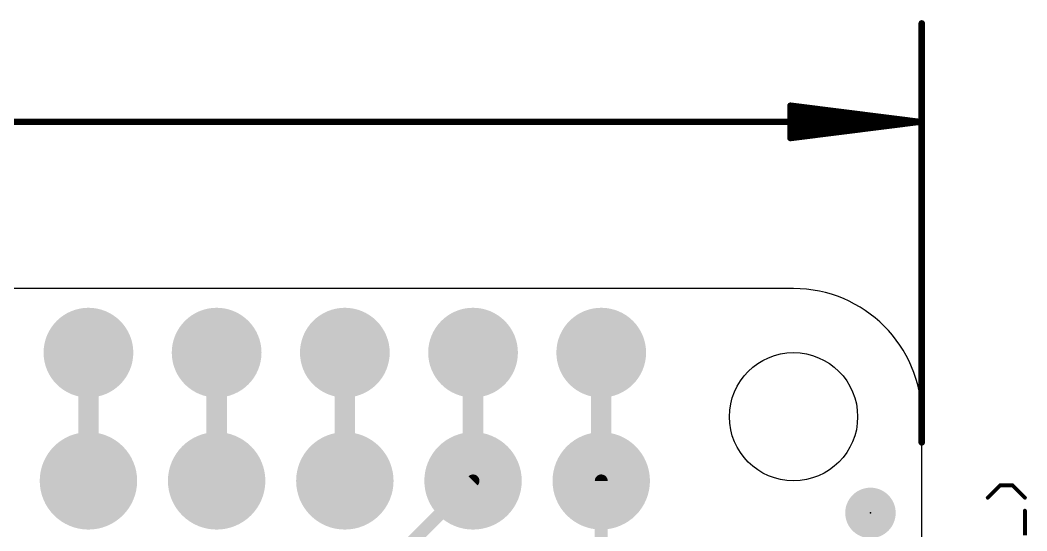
# Model space of a CAD drawing. Extents: x -8.3 to 52.9, y -5.6 to 28.5.
# Drawn here: x 32.94 to 52.88, y 18.06 to 28.18 of the extents above; entities that cross this region are included whole.
import ezdxf

# ---------------------------------------------------------------- set-up
doc = ezdxf.new("R2010")
doc.units = 0
for name, color, linetype in [('1', 12, 'CONTINUOUS'), ('16', 132, 'CONTINUOUS'), ('17', 110, 'CONTINUOUS'), ('20', 53, 'CONTINUOUS'), ('23', 53, 'CONTINUOUS'), ('27', 253, 'CONTINUOUS'), ('47', 253, 'CONTINUOUS')]:
    doc.layers.add(name, color=color, linetype=linetype)

# ---------------------------------------------------------------- blocks, each defined once
blk = doc.blocks.new('PIE')
at = {"const_width": 0.5}
blk.add_lwpolyline([(0, -0.25, 1), (0, 0.25, 1), (0, -0.25)], format="xyb", dxfattribs=at)
blk = doc.blocks.new('ROUNDP')
at = {"const_width": 0.5}
blk.add_lwpolyline([(0, -0.25, 1), (0, 0.25, 1), (0, -0.25)], format="xyb", dxfattribs=at)

msp = doc.modelspace()

# ---------------------------------------------------------------- linework, layer by layer
at = {"layer": '1', "const_width": 0.254}
msp.add_lwpolyline([(40.513, 17.653), (41.91, 19.05)], dxfattribs=at)
at = {"layer": '1', "const_width": 0.127}
msp.add_lwpolyline([(41.9549, 19.0051, 1), (41.8651, 19.0949)], format="xyb", dxfattribs=at)
at = {"layer": '16'}
for points, const_width in [([(34.29, 19.05), (34.29, 21.59)], 0.4064), ([(36.83, 21.59), (36.83, 19.05)], 0.4064), ([(39.37, 19.05), (39.37, 21.59)], 0.4064), ([(41.91, 21.59), (41.91, 19.05)], 0.4064), ([(44.45, 19.05), (44.45, 21.59)], 0.4064), ([(44.45, 17.907), (44.45, 19.05)], 0.254)]:
    msp.add_lwpolyline(points, dxfattribs=dict(at, const_width=const_width))
for points, const_width in [([(34.3916, 21.59, 1), (34.1884, 21.59)], 0.2032), ([(36.9316, 21.59, 1), (36.7284, 21.59)], 0.2032), ([(39.4716, 21.59, 1), (39.2684, 21.59)], 0.2032), ([(42.0116, 21.59, 1), (41.8084, 21.59)], 0.2032), ([(44.5516, 21.59, 1), (44.3484, 21.59)], 0.2032), ([(34.1884, 19.05, 1), (34.3916, 19.05)], 0.2032), ([(36.7284, 19.05, 1), (36.9316, 19.05)], 0.2032), ([(39.2684, 19.05, 1), (39.4716, 19.05)], 0.2032), ([(41.8084, 19.05, 1), (42.0116, 19.05)], 0.2032), ([(44.3484, 19.05, 1), (44.5516, 19.05)], 0.2032), ([(44.5135, 19.05, 1), (44.3865, 19.05)], 0.127)]:
    msp.add_lwpolyline(points, format="xyb", dxfattribs=dict(at, const_width=const_width))
at = {"layer": '20'}
for p, q in [((48.26, 22.86), (2.54, 22.86)), ((50.8, 2.54), (50.8, 20.32))]:
    msp.add_line(p, q, dxfattribs=at)
msp.add_circle((48.26, 20.32), 1.27, dxfattribs=at)
msp.add_arc((48.26, 20.32), 2.54, 0, 90, dxfattribs=at)
at = {"layer": '23'}
msp.add_point((49.784, 18.415), dxfattribs=at)
at = {"layer": '27', "const_width": 0.0762}
for points in [[(52.3532, 18.9619), (52.1075, 18.7162)], [(52.599, 18.9619), (52.3532, 18.9619)], [(52.8447, 18.7162), (52.599, 18.9619)], [(52.8447, 17.9677), (52.8447, 18.4592)]]:
    msp.add_lwpolyline(points, dxfattribs=at)
at = {"layer": '27', "const_width": 0.0381}
for points in [[(52.3532, 18.9809, 1), (52.3532, 18.9428)], [(52.3667, 18.9484, 1), (52.3397, 18.9754)], [(52.6124, 18.9754, 1), (52.5855, 18.9484)], [(52.599, 18.9428, 1), (52.599, 18.9809)], [(52.094, 18.7296, 1), (52.1209, 18.7027)], [(52.8312, 18.7027, 1), (52.8582, 18.7296)], [(52.8638, 18.4592, 1), (52.8257, 18.4592)]]:
    msp.add_lwpolyline(points, format="xyb", dxfattribs=at)
at = {"layer": '47', "const_width": 0.13}
for points in [[(50.8, 19.812), (50.8, 28.112)], [(50.735, 26.162), (48.2, 26.4812)], [(48.2, 26.4812), (48.2, 25.8428)], [(50.735, 26.162), (48.2, 26.422)], [(50.735, 26.162), (48.2, 26.292)], [(50.735, 26.162), (0.065, 26.162)], [(48.2, 25.8428), (50.735, 26.162)], [(48.2, 26.032), (50.735, 26.162)], [(48.2, 25.902), (50.735, 26.162)]]:
    msp.add_lwpolyline(points, dxfattribs=at)
at = {"layer": '47', "const_width": 0.065}
for points in [[(50.8325, 28.112, 1), (50.7675, 28.112)], [(48.2041, 26.5135, 1), (48.1959, 26.449)], [(48.2325, 26.4812, 1), (48.1675, 26.4812)], [(48.2033, 26.4543, 1), (48.1967, 26.3897)], [(48.2017, 26.3245, 1), (48.1983, 26.2595)], [(50.7391, 26.1298, 1), (50.7309, 26.1942)], [(50.7309, 26.1298, 1), (50.7391, 26.1942)], [(50.7383, 26.1297, 1), (50.7317, 26.1943)], [(50.7317, 26.1297, 1), (50.7383, 26.1943)], [(50.7333, 26.1295, 1), (50.7367, 26.1945)], [(50.7367, 26.1295, 1), (50.7333, 26.1945)], [(50.735, 26.1295, 1), (50.735, 26.1945)], [(48.1983, 26.0645, 1), (48.2017, 25.9995)], [(48.1967, 25.9343, 1), (48.2033, 25.8697)], [(48.1959, 25.875, 1), (48.2041, 25.8105)], [(48.1675, 25.8428, 1), (48.2325, 25.8428)], [(50.7675, 19.812, 1), (50.8325, 19.812)]]:
    msp.add_lwpolyline(points, format="xyb", dxfattribs=at)

# ---------------------------------------------------------------- block references
at = {"layer": '1'}
msp.add_blockref('PIE', (49.784, 18.415), dxfattribs=at)
at = {"layer": '17', "xscale": 1.778, "yscale": 1.778}
for p in [(34.29, 21.59), (34.29, 21.59), (36.83, 21.59), (36.83, 21.59), (39.37, 21.59), (39.37, 21.59), (41.91, 21.59), (41.91, 21.59), (44.45, 21.59), (44.45, 21.59)]:
    msp.add_blockref('ROUNDP', p, dxfattribs=at)
at = {"layer": '17', "xscale": 1.9304, "yscale": 1.9304, "rotation": 90}
for p in [(34.29, 19.05), (34.29, 19.05), (36.83, 19.05), (36.83, 19.05), (39.37, 19.05), (39.37, 19.05), (41.91, 19.05), (41.91, 19.05), (44.45, 19.05), (44.45, 19.05)]:
    msp.add_blockref('ROUNDP', p, dxfattribs=at)

doc.saveas('drawing.dxf')
